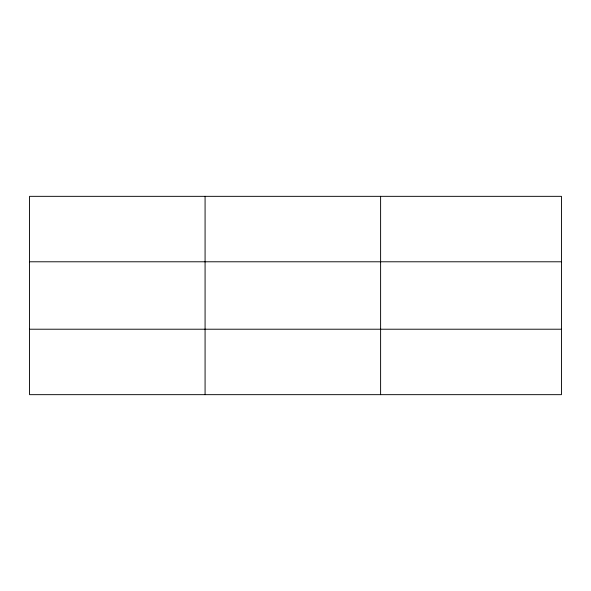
<?xml version="1.0" encoding="UTF-8"?>
<svg xmlns="http://www.w3.org/2000/svg" width="591" height="591" viewBox="0 0 591 591"><rect width="100%" height="100%" fill="white"/><g stroke="black" fill="none" stroke-linecap="round" stroke-linejoin="round"><path stroke-width="0.89" d="M205.077 394.662L205.077 196.338M380.604 394.662L380.604 196.338M561.45 329.217L561.45 394.662L29.55 394.662L29.55 196.338L561.45 196.338L561.45 329.217L29.55 329.217M29.55 261.783L561.45 261.783"/></g></svg>
